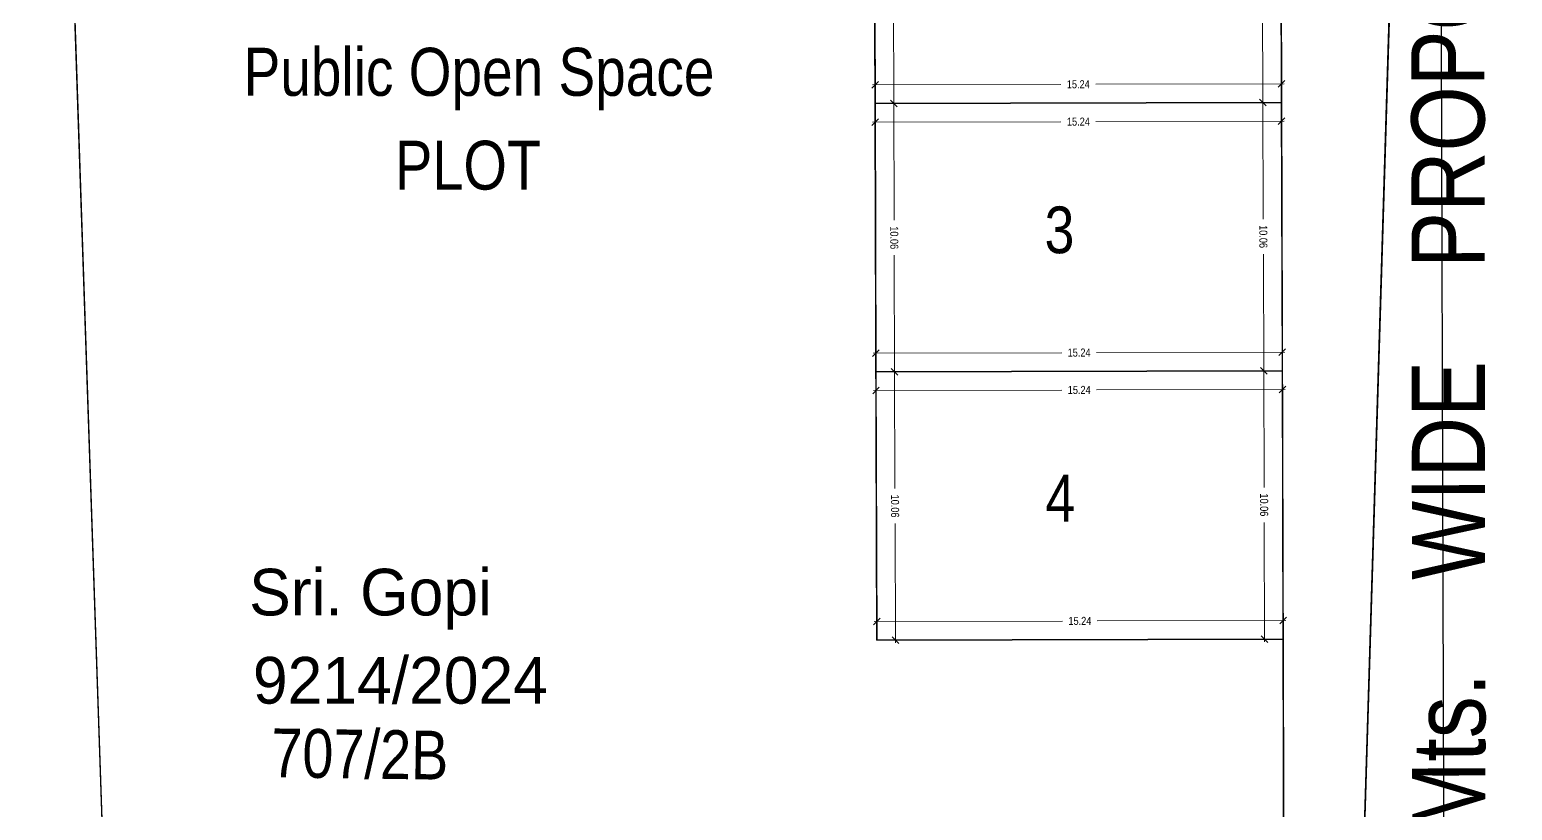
# Model space of a CAD drawing. Header units: millimetres. Extents: x 29397 to 29927, y 26123 to 26652.
# Drawn here: x 29448.9 to 29504.5, y 26309.3 to 26338.6 of the extents above; entities that cross this region are included whole.
import ezdxf
from ezdxf.enums import TextEntityAlignment as Align

# ---------------------------------------------------------------- set-up
doc = ezdxf.new("R2010")
doc.units = ezdxf.units.MM
doc.header["$LTSCALE"] = 0.3
doc.linetypes.add('CENTER', pattern=[0])
for name, color, linetype in [('_DocNo', 255, 'Continuous'), ('_IndivSubPlot', 180, 'Continuous'), ('_IndivSubPlot_DIMENSION', 7, 'Continuous'), ('_InternalRoad', 3, 'Continuous'), ('_LandLord', 255, 'Continuous'), ('_LandLord_Sub', 7, 'Continuous'), ('_OrganizedOpenSpace', 2, 'Continuous'), ('_Plot', 7, 'Continuous'), ('_SurveyNo', 8, 'Continuous')]:
    doc.layers.add(name, color=color, linetype=linetype)
doc.layers.get('0').off()
doc.styles.add('PreDCRFont', font='ARIALN.TTF')
doc.dimstyles.new('PDCR-PLOT-INT', dxfattribs={"dimtxt": 0.3, "dimasz": 0.25, "dimexe": 0.25, "dimexo": 0.25, "dimgap": 0.25, "dimtad": 0, "dimzin": 0, "dimdsep": 46, "dimtxsty": 'PreDCRFont', "dimblk": 'OBLIQUE', "dimcen": 0.5, "dimdle": 0.1, "dimadec": 0, "dimazin": 0, "dimtfac": 1, "dimtix": 1, "dimtofl": 0, "dimtmove": 1, "dimatfit": 1, "dimfxl": 1, "dimtolj": 1, "dimtzin": 0, "dimlwd": 15, "dimarcsym": 0})

# ---------------------------------------------------------------- blocks, each defined once
blk = doc.blocks.new('_Oblique')
at = {"color": 0, "linetype": 'ByBlock', "lineweight": -2}
blk.add_line((-0.5, -0.5), (0.5, 0.5), dxfattribs=at)
blk = doc.blocks.new('*D1165')
at = {"layer": '_IndivSubPlot_DIMENSION', "color": 0, "lineweight": 15, "transparency": 16777216}
for p, q in [((29480.582, 26325.084), (29487.649, 26325.106)), ((29496.022, 26325.131), (29488.955, 26325.11))]:
    blk.add_line(p, q, dxfattribs=at)
at = {"layer": '_IndivSubPlot_DIMENSION', "color": 0, "lineweight": 15, "transparency": 16777216, "xscale": 0.25, "yscale": 0.25, "zscale": 0.25}
for p, rotation in [((29480.682, 26325.085), 180.173533374606), ((29495.922, 26325.131), 0.1735333746060164)]:
    blk.add_blockref('_Oblique', p, dxfattribs=dict(at, rotation=rotation))
at = {"layer": '_IndivSubPlot_DIMENSION', "color": 0, "lineweight": 15, "transparency": 16777216, "insert": (29488.302, 26325.108), "char_height": 0.3, "attachment_point": 5, "rotation": 0.1735, "style": 'PreDCRFont'}
blk.add_mtext('\\A1;15.24', dxfattribs=at)
blk = doc.blocks.new('*D1166')
at = {"layer": '_IndivSubPlot_DIMENSION', "color": 0, "lineweight": 15, "transparency": 16777216}
for p, q in [((29481.38, 26325.887), (29481.393, 26321.41)), ((29481.411, 26315.627), (29481.397, 26320.103))]:
    blk.add_line(p, q, dxfattribs=at)
at = {"layer": '_IndivSubPlot_DIMENSION', "color": 0, "lineweight": 15, "transparency": 16777216, "xscale": 0.25, "yscale": 0.25, "zscale": 0.25}
for p, rotation in [((29481.38, 26325.787), 90.17353337461196), ((29481.41, 26315.727), 270.173533374612)]:
    blk.add_blockref('_Oblique', p, dxfattribs=dict(at, rotation=rotation))
at = {"layer": '_IndivSubPlot_DIMENSION', "color": 0, "lineweight": 15, "transparency": 16777216, "insert": (29481.395, 26320.757), "char_height": 0.3, "attachment_point": 5, "rotation": 270.1735, "style": 'PreDCRFont'}
blk.add_mtext('\\A1;10.06', dxfattribs=at)
blk = doc.blocks.new('*D1167')
at = {"layer": '_IndivSubPlot_DIMENSION', "color": 0, "lineweight": 15, "transparency": 16777216}
for p, q in [((29480.608, 26316.424), (29487.675, 26316.446)), ((29496.048, 26316.471), (29488.981, 26316.45))]:
    blk.add_line(p, q, dxfattribs=at)
at = {"layer": '_IndivSubPlot_DIMENSION', "color": 0, "lineweight": 15, "transparency": 16777216, "xscale": 0.25, "yscale": 0.25, "zscale": 0.25}
for p, rotation in [((29480.708, 26316.425), 180.173533374606), ((29495.948, 26316.471), 0.1735333746060002)]:
    blk.add_blockref('_Oblique', p, dxfattribs=dict(at, rotation=rotation))
at = {"layer": '_IndivSubPlot_DIMENSION', "color": 0, "lineweight": 15, "transparency": 16777216, "insert": (29488.328, 26316.448), "char_height": 0.3, "attachment_point": 5, "rotation": 0.1735, "style": 'PreDCRFont'}
blk.add_mtext('\\A1;15.24', dxfattribs=at)
blk = doc.blocks.new('*D1168')
at = {"layer": '_IndivSubPlot_DIMENSION', "color": 0, "lineweight": 15, "transparency": 16777216}
for p, q in [((29495.22, 26325.929), (29495.233, 26321.452)), ((29495.251, 26315.669), (29495.237, 26320.145))]:
    blk.add_line(p, q, dxfattribs=at)
at = {"layer": '_IndivSubPlot_DIMENSION', "color": 0, "lineweight": 15, "transparency": 16777216, "xscale": 0.25, "yscale": 0.25, "zscale": 0.25}
for p, rotation in [((29495.22, 26325.829), 90.1735333746327), ((29495.25, 26315.769), 270.1735333746327)]:
    blk.add_blockref('_Oblique', p, dxfattribs=dict(at, rotation=rotation))
at = {"layer": '_IndivSubPlot_DIMENSION', "color": 0, "lineweight": 15, "transparency": 16777216, "insert": (29495.235, 26320.799), "char_height": 0.3, "attachment_point": 5, "rotation": 270.1735, "style": 'PreDCRFont'}
blk.add_mtext('\\A1;10.06', dxfattribs=at)
blk = doc.blocks.new('*D1169')
at = {"layer": '_IndivSubPlot_DIMENSION', "color": 0, "lineweight": 15, "transparency": 16777216}
for p, q in [((29480.552, 26335.144), (29487.618, 26335.166)), ((29495.992, 26335.191), (29488.925, 26335.17))]:
    blk.add_line(p, q, dxfattribs=at)
at = {"layer": '_IndivSubPlot_DIMENSION', "color": 0, "lineweight": 15, "transparency": 16777216, "xscale": 0.25, "yscale": 0.25, "zscale": 0.25}
for p, rotation in [((29480.652, 26335.145), 180.173533374565), ((29495.892, 26335.191), 0.1735333745650092)]:
    blk.add_blockref('_Oblique', p, dxfattribs=dict(at, rotation=rotation))
at = {"layer": '_IndivSubPlot_DIMENSION', "color": 0, "lineweight": 15, "transparency": 16777216, "insert": (29488.272, 26335.168), "char_height": 0.3, "attachment_point": 5, "rotation": 0.1735, "style": 'PreDCRFont'}
blk.add_mtext('\\A1;15.24', dxfattribs=at)
blk = doc.blocks.new('*D1170')
at = {"layer": '_IndivSubPlot_DIMENSION', "color": 0, "lineweight": 15, "transparency": 16777216}
for p, q in [((29481.349, 26335.947), (29481.363, 26331.47)), ((29481.38, 26325.687), (29481.367, 26330.163))]:
    blk.add_line(p, q, dxfattribs=at)
at = {"layer": '_IndivSubPlot_DIMENSION', "color": 0, "lineweight": 15, "transparency": 16777216, "xscale": 0.25, "yscale": 0.25, "zscale": 0.25}
for p, rotation in [((29481.35, 26335.847), 90.17353337461206), ((29481.38, 26325.787), 270.1735333746121)]:
    blk.add_blockref('_Oblique', p, dxfattribs=dict(at, rotation=rotation))
at = {"layer": '_IndivSubPlot_DIMENSION', "color": 0, "lineweight": 15, "transparency": 16777216, "insert": (29481.365, 26330.817), "char_height": 0.3, "attachment_point": 5, "rotation": 270.1735, "style": 'PreDCRFont'}
blk.add_mtext('\\A1;10.06', dxfattribs=at)
blk = doc.blocks.new('*D1171')
at = {"layer": '_IndivSubPlot_DIMENSION', "color": 0, "lineweight": 15, "transparency": 16777216}
for p, q in [((29480.578, 26326.484), (29487.645, 26326.506)), ((29496.018, 26326.531), (29488.951, 26326.51))]:
    blk.add_line(p, q, dxfattribs=at)
at = {"layer": '_IndivSubPlot_DIMENSION', "color": 0, "lineweight": 15, "transparency": 16777216, "xscale": 0.25, "yscale": 0.25, "zscale": 0.25}
for p, rotation in [((29480.678, 26326.485), 180.173533374606), ((29495.918, 26326.531), 0.1735333746060002)]:
    blk.add_blockref('_Oblique', p, dxfattribs=dict(at, rotation=rotation))
at = {"layer": '_IndivSubPlot_DIMENSION', "color": 0, "lineweight": 15, "transparency": 16777216, "insert": (29488.298, 26326.508), "char_height": 0.3, "attachment_point": 5, "rotation": 0.1735, "style": 'PreDCRFont'}
blk.add_mtext('\\A1;15.24', dxfattribs=at)
blk = doc.blocks.new('*D1172')
at = {"layer": '_IndivSubPlot_DIMENSION', "color": 0, "lineweight": 15, "transparency": 16777216}
for p, q in [((29495.189, 26335.989), (29495.203, 26331.512)), ((29495.22, 26325.729), (29495.207, 26330.205))]:
    blk.add_line(p, q, dxfattribs=at)
at = {"layer": '_IndivSubPlot_DIMENSION', "color": 0, "lineweight": 15, "transparency": 16777216, "xscale": 0.25, "yscale": 0.25, "zscale": 0.25}
for p, rotation in [((29495.189, 26335.889), 90.173533374633), ((29495.22, 26325.829), 270.173533374633)]:
    blk.add_blockref('_Oblique', p, dxfattribs=dict(at, rotation=rotation))
at = {"layer": '_IndivSubPlot_DIMENSION', "color": 0, "lineweight": 15, "transparency": 16777216, "insert": (29495.205, 26330.859), "char_height": 0.3, "attachment_point": 5, "rotation": 270.1735, "style": 'PreDCRFont'}
blk.add_mtext('\\A1;10.06', dxfattribs=at)
blk = doc.blocks.new('*D1174')
at = {"layer": '_IndivSubPlot_DIMENSION', "color": 0, "lineweight": 15, "transparency": 16777216}
for p, q in [((29481.319, 26346.007), (29481.332, 26341.53)), ((29481.35, 26335.747), (29481.336, 26340.223))]:
    blk.add_line(p, q, dxfattribs=at)
at = {"layer": '_IndivSubPlot_DIMENSION', "color": 0, "lineweight": 15, "transparency": 16777216, "xscale": 0.25, "yscale": 0.25, "zscale": 0.25}
for p, rotation in [((29481.319, 26345.907), 90.17353337463395), ((29481.35, 26335.847), 270.173533374634)]:
    blk.add_blockref('_Oblique', p, dxfattribs=dict(at, rotation=rotation))
at = {"layer": '_IndivSubPlot_DIMENSION', "color": 0, "lineweight": 15, "transparency": 16777216, "insert": (29481.334, 26340.877), "char_height": 0.3, "attachment_point": 5, "rotation": 270.1735, "style": 'PreDCRFont'}
blk.add_mtext('\\A1;10.06', dxfattribs=at)
blk = doc.blocks.new('*D1175')
at = {"layer": '_IndivSubPlot_DIMENSION', "color": 0, "lineweight": 15, "transparency": 16777216}
for p, q in [((29480.547, 26336.544), (29487.614, 26336.566)), ((29495.987, 26336.591), (29488.92, 26336.57))]:
    blk.add_line(p, q, dxfattribs=at)
at = {"layer": '_IndivSubPlot_DIMENSION', "color": 0, "lineweight": 15, "transparency": 16777216, "xscale": 0.25, "yscale": 0.25, "zscale": 0.25}
for p, rotation in [((29480.647, 26336.545), 180.173533374565), ((29495.887, 26336.591), 0.1735333745650092)]:
    blk.add_blockref('_Oblique', p, dxfattribs=dict(at, rotation=rotation))
at = {"layer": '_IndivSubPlot_DIMENSION', "color": 0, "lineweight": 15, "transparency": 16777216, "insert": (29488.267, 26336.568), "char_height": 0.3, "attachment_point": 5, "rotation": 0.1735, "style": 'PreDCRFont'}
blk.add_mtext('\\A1;15.24', dxfattribs=at)
blk = doc.blocks.new('*D1176')
at = {"layer": '_IndivSubPlot_DIMENSION', "color": 0, "lineweight": 15, "transparency": 16777216}
for p, q in [((29495.159, 26346.049), (29495.172, 26341.572)), ((29495.19, 26335.789), (29495.176, 26340.265))]:
    blk.add_line(p, q, dxfattribs=at)
at = {"layer": '_IndivSubPlot_DIMENSION', "color": 0, "lineweight": 15, "transparency": 16777216, "xscale": 0.25, "yscale": 0.25, "zscale": 0.25}
for p, rotation in [((29495.159, 26345.949), 90.17353337461284), ((29495.189, 26335.889), 270.1735333746128)]:
    blk.add_blockref('_Oblique', p, dxfattribs=dict(at, rotation=rotation))
at = {"layer": '_IndivSubPlot_DIMENSION', "color": 0, "lineweight": 15, "transparency": 16777216, "insert": (29495.174, 26340.919), "char_height": 0.3, "attachment_point": 5, "rotation": 270.1735, "style": 'PreDCRFont'}
blk.add_mtext('\\A1;10.06', dxfattribs=at)

msp = doc.modelspace()

# ---------------------------------------------------------------- linework, layer by layer
at = {"layer": '_IndivSubPlot'}
for points in [[(29495.859, 26345.951), (29480.619, 26345.905), (29480.65, 26335.845), (29495.889, 26335.891)], [(29495.889, 26335.891), (29480.65, 26335.845), (29480.68, 26325.785), (29495.92, 26325.831)], [(29495.92, 26325.831), (29480.68, 26325.785), (29480.71, 26315.725), (29495.95, 26315.771)]]:
    msp.add_lwpolyline(points, close=True, dxfattribs=at)
at = {"layer": '_InternalRoad'}
msp.add_lwpolyline([(29507.79, 26368.582), (29495.798, 26366.003), (29496.006, 26297.481), (29508.009, 26296.464)], close=True, dxfattribs=at)
at = {"layer": '_InternalRoad', "linetype": 'CENTER'}
msp.add_lwpolyline([(29502.007, 26296.972), (29501.794, 26367.293)], dxfattribs=at)
at = {"layer": '_LandLord_Sub'}
for points in [[(29721.705, 26345.62), (29716.939, 26398.244), (29561.044, 26394.085), (29560.61, 26388.782), (29501.445, 26388.782), (29498.646, 26297.257), (29538.129, 26293.912), (29726.668, 26294.483)], [(29500.139, 26346.073), (29450.359, 26347.146), (29451.917, 26301.216), (29498.646, 26297.257)]]:
    msp.add_lwpolyline(points, close=True, dxfattribs=at)
at = {"layer": '_OrganizedOpenSpace'}
msp.add_lwpolyline([(29480.568, 26362.728), (29450.052, 26356.166), (29451.917, 26301.216), (29496.006, 26297.481), (29495.95, 26315.771), (29480.71, 26315.725)], close=True, dxfattribs=at)
at = {"layer": '_Plot'}
msp.add_lwpolyline([(29721.705, 26345.62), (29716.939, 26398.244), (29591.151, 26394.888), (29591.151, 26445.805), (29584.662, 26520.159), (29573.003, 26515.725), (29579.151, 26445.283), (29579.151, 26394.568), (29561.044, 26394.085), (29560.61, 26388.782), (29448.945, 26388.782), (29451.917, 26301.216), (29538.129, 26293.912), (29726.668, 26294.483), (29742.042, 26161.836), (29817.719, 26142.727), (29817.589, 26220.061), (29828.251, 26220.067), (29825.18, 26310.138), (29725.503, 26306.48)], close=True, dxfattribs=at)
at = {"layer": '_SurveyNo'}
for points in [[(29721.705, 26345.62), (29716.939, 26398.244), (29561.044, 26394.085), (29560.61, 26388.782), (29501.445, 26388.782), (29498.646, 26297.257), (29538.129, 26293.912), (29726.668, 26294.483)], [(29500.139, 26346.073), (29450.359, 26347.146), (29451.917, 26301.216), (29498.646, 26297.257)]]:
    msp.add_lwpolyline(points, close=True, dxfattribs=at)

# ---------------------------------------------------------------- texts
at = {"layer": '_DocNo', "insert": (29457.317, 26315.099), "char_height": 1.75, "attachment_point": 1, "style": ''}
msp.add_mtext_dynamic_manual_height_columns('9214/2024', width=9.6186, gutter_width=8.75, heights=[0], dxfattribs=at)
at = {"layer": '_IndivSubPlot', "lineweight": 30, "style": 'PreDCRFont'}
for s, p in [('3', (29487.562, 26331.112)), ('4', (29487.593, 26321.052))]:
    msp.add_text(s, height=1.75, dxfattribs=at).set_placement(p, align=Align.MIDDLE_CENTER)
at = {"layer": '_InternalRoad', "lineweight": 30, "style": 'PreDCRFont'}
msp.add_text('    12 Mts.    WIDE    PROPOSED     ROAD', height=2.7432, rotation=90.0674, dxfattribs=at).set_placement((29503.542, 26300.696))
at = {"layer": '_LandLord', "insert": (29457.176, 26318.405), "char_height": 1.75, "attachment_point": 1, "style": ''}
msp.add_mtext_dynamic_manual_height_columns('Sri. Gopi', width=9.6186, gutter_width=8.75, heights=[0], dxfattribs=at)
at = {"layer": '_LandLord_Sub', "lineweight": 30, "style": 'PreDCRFont'}
msp.add_text('707/2B', height=1.8288, rotation=359.1472, dxfattribs=at).set_placement((29457.994, 26310.592))
at = {"layer": '_OrganizedOpenSpace', "lineweight": 30, "insert": (29465.796, 26336.766), "char_height": 1.8, "attachment_point": 5, "style": 'PreDCRFont'}
msp.add_mtext('Public Open Space', dxfattribs=at)
at = {"layer": '_Plot', "lineweight": 30, "style": 'PreDCRFont'}
msp.add_text('PLOT', height=1.83, dxfattribs=at).set_placement((29462.647, 26332.622))
at = {"layer": '_SurveyNo', "lineweight": 30, "style": 'PreDCRFont'}
msp.add_text('707/2B', height=1.8288, rotation=359.1472, dxfattribs=at).set_placement((29457.994, 26310.592))

# ---------------------------------------------------------------- dimensions: what is measured, and where the dimension line sits
at = {"layer": '_IndivSubPlot_DIMENSION', "lineweight": 15}
for p1, p2, text, picture, middle in [((29481.319, 26345.907), (29481.35, 26335.847), '10.06', '*D1174', (29481.334, 26340.877)), ((29495.189, 26335.889), (29495.159, 26345.949), '10.06', '*D1176', (29495.174, 26340.919)), ((29480.647, 26336.545), (29495.887, 26336.591), '15.24', '*D1175', (29488.267, 26336.568)), ((29481.35, 26335.847), (29481.38, 26325.787), '10.06', '*D1170', (29481.365, 26330.817)), ((29495.22, 26325.829), (29495.189, 26335.889), '10.06', '*D1172', (29495.205, 26330.859)), ((29495.892, 26335.191), (29480.652, 26335.145), '15.24', '*D1169', (29488.272, 26335.168)), ((29480.678, 26326.485), (29495.918, 26326.531), '15.24', '*D1171', (29488.298, 26326.508)), ((29481.38, 26325.787), (29481.41, 26315.727), '10.06', '*D1166', (29481.395, 26320.757)), ((29495.25, 26315.769), (29495.22, 26325.829), '10.06', '*D1168', (29495.235, 26320.799)), ((29495.922, 26325.131), (29480.682, 26325.085), '15.24', '*D1165', (29488.302, 26325.108)), ((29480.708, 26316.425), (29495.948, 26316.471), '15.24', '*D1167', (29488.328, 26316.448))]:
    dim = msp.add_aligned_dim(p1=p1, p2=p2, distance=0, text=text, dimstyle='PDCR-PLOT-INT', dxfattribs=at)
    dim.commit()
    dim.dimension.update_dxf_attribs({"geometry": picture, "text_midpoint": middle})

doc.saveas('drawing.dxf')
